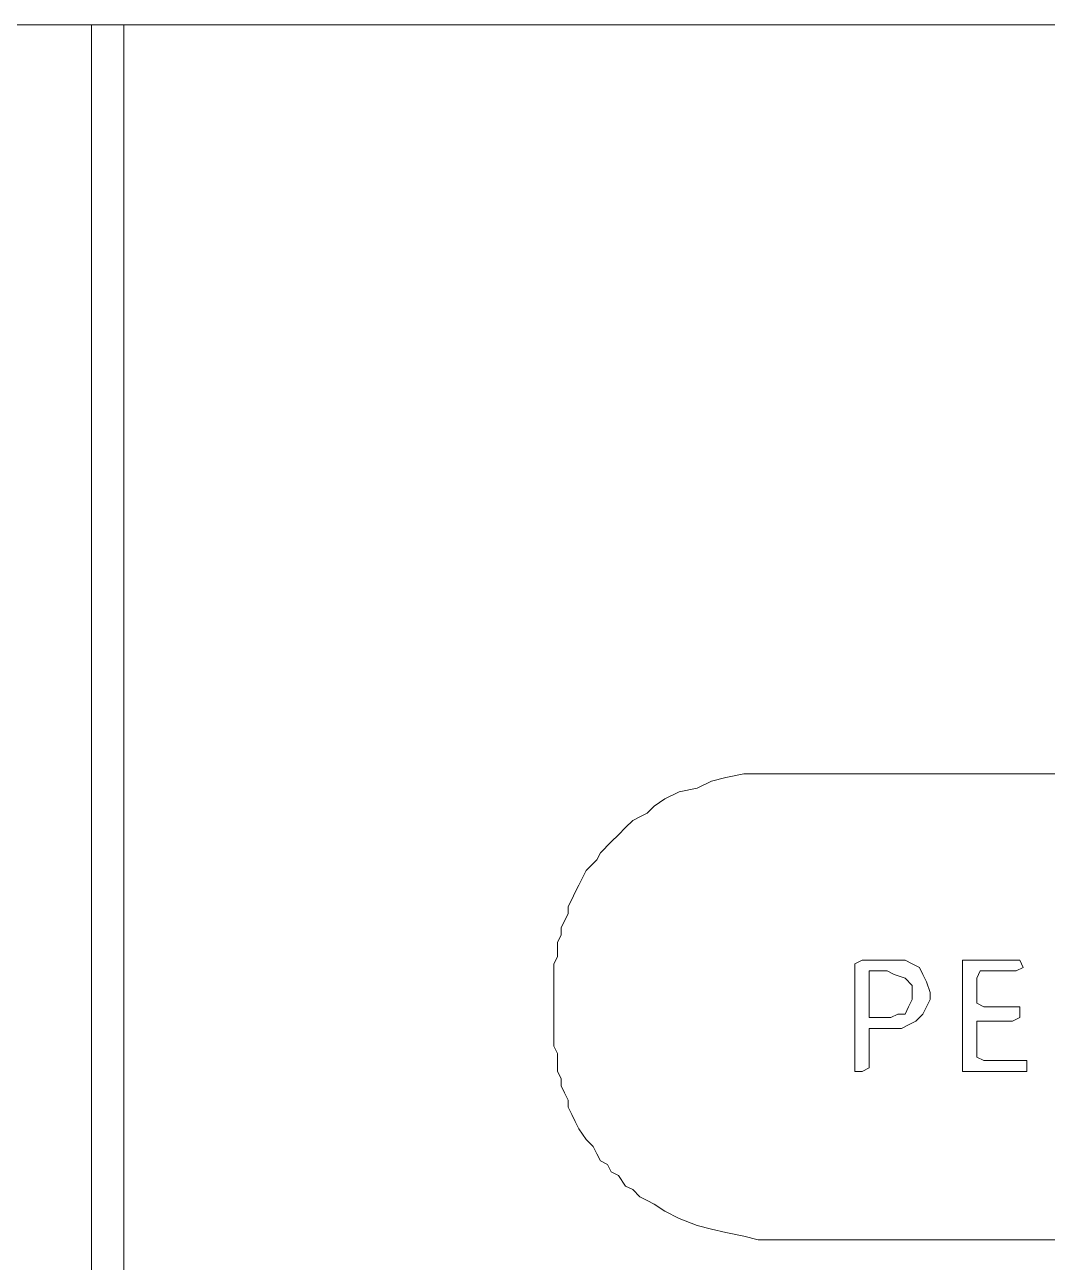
# Model space of a CAD drawing. Header units: millimetres. Extents: x 0 to 17945, y -132 to 1785.
# Drawn here: x 9835.76 to 9873.6, y 120.13 to 165.93 of the extents above; entities that cross this region are included whole.
import ezdxf

# ---------------------------------------------------------------- set-up
doc = ezdxf.new("R2010")
doc.units = ezdxf.units.MM

# ---------------------------------------------------------------- blocks, each defined once
blk = doc.blocks.new('TCR_GROWATT_40KTL3_X_FRONT')
at = {"color": 1, "lineweight": 9}
for points in [[(430.525, 165.927), (428.006, 165.927), (425.484, 165.927), (422.832, 165.927), (420.313, 165.927), (417.791, 165.927), (415.14, 165.927), (412.486, 165.927), (409.834, 165.927), (407.182, 165.927), (404.529, 165.927), (401.876, 165.927), (399.221, 165.927), (396.571, 165.927), (393.785, 165.927), (391.133, 165.927)], [(394.05, 119.106), (394.05, 121.626), (394.05, 124.146), (394.05, 126.534), (394.05, 129.053), (394.05, 131.441), (394.05, 132.634), (394.05, 133.829), (394.05, 135.021), (394.05, 136.216), (394.05, 137.276), (394.05, 138.471), (394.05, 139.532), (394.05, 140.594), (394.05, 141.786), (394.05, 142.848), (394.05, 143.909), (394.05, 144.969), (394.05, 145.899), (394.05, 146.96), (394.05, 147.888), (394.05, 148.948), (394.05, 149.878), (394.05, 150.806), (394.05, 151.734), (394.05, 152.531), (394.05, 153.458), (394.05, 154.255), (394.05, 155.05), (394.05, 155.846), (394.05, 156.641), (394.05, 157.437), (394.05, 158.101), (394.05, 158.764), (394.05, 159.427), (394.05, 160.09), (394.05, 160.62), (394.05, 161.285), (394.05, 161.815), (394.05, 162.347), (394.05, 162.743), (394.05, 163.275), (394.05, 163.671), (394.05, 164.069), (394.05, 164.334), (394.05, 164.732), (394.05, 164.997), (394.05, 165.264), (394.05, 165.662), (394.05, 165.927)], [(395.243, 119.106), (395.243, 121.626), (395.243, 124.146), (395.243, 126.534), (395.243, 129.053), (395.243, 131.441), (395.243, 132.634), (395.243, 133.829), (395.243, 135.021), (395.243, 136.216), (395.243, 137.276), (395.243, 138.471), (395.243, 139.532), (395.243, 140.594), (395.243, 141.786), (395.243, 142.848), (395.243, 143.909), (395.243, 144.969), (395.243, 145.899), (395.243, 146.96), (395.243, 147.888), (395.243, 148.948), (395.243, 149.878), (395.243, 150.806), (395.243, 151.734), (395.243, 152.531), (395.243, 153.458), (395.243, 154.255), (395.243, 155.05), (395.243, 155.846), (395.243, 156.641), (395.243, 157.437), (395.243, 158.101), (395.243, 158.764), (395.243, 159.427), (395.243, 160.09), (395.243, 160.62), (395.243, 161.285), (395.243, 161.815), (395.243, 162.347), (395.243, 162.743), (395.243, 163.275), (395.243, 163.671), (395.243, 164.069), (395.243, 164.334), (395.243, 164.732), (395.243, 164.997), (395.243, 165.264), (395.243, 165.662), (395.243, 165.927)], [(419.382, 138.206), (418.985, 138.206), (418.72, 138.206), (418.19, 138.206), (417.527, 138.072), (416.997, 137.939), (416.465, 137.674), (415.802, 137.543), (415.271, 137.276), (414.874, 137.011), (414.608, 136.746), (414.343, 136.612), (414.078, 136.481), (413.813, 136.216), (413.548, 135.952), (413.283, 135.685), (412.885, 135.288), (412.752, 135.021), (412.353, 134.625), (412.222, 134.358), (412.089, 134.093), (411.955, 133.829), (411.824, 133.562), (411.69, 133.297), (411.69, 133.032), (411.559, 132.767), (411.425, 132.502), (411.425, 132.237), (411.292, 131.973), (411.292, 131.706), (411.292, 131.441), (411.161, 131.176), (411.161, 130.911), (411.161, 130.513)], [(419.382, 138.206), (419.648, 138.206), (420.046, 138.206), (420.444, 138.206), (420.709, 138.206), (420.976, 138.206), (421.372, 138.206), (421.637, 138.206), (422.036, 138.206), (422.433, 138.206), (422.832, 138.206), (423.23, 138.206), (423.628, 138.206), (424.158, 138.206), (424.556, 138.206), (425.086, 138.206), (425.616, 138.206), (426.147, 138.206), (426.811, 138.206), (427.34, 138.206), (427.872, 138.206), (428.535, 138.206), (429.198, 138.206), (429.862, 138.206)], [(411.161, 128.655), (411.161, 128.922), (411.161, 129.318), (411.161, 129.583), (411.161, 129.982), (411.161, 130.246), (411.161, 130.513)], [(411.161, 128.655), (411.161, 128.39), (411.161, 128.125), (411.292, 127.86), (411.292, 127.462), (411.292, 127.197), (411.425, 126.932), (411.425, 126.665), (411.559, 126.4), (411.69, 126.136), (411.69, 125.871), (411.824, 125.604), (411.955, 125.339), (412.089, 125.074), (412.353, 124.676), (412.62, 124.411), (412.752, 124.146), (412.885, 123.881), (413.15, 123.748), (413.283, 123.483), (413.548, 123.349), (413.813, 122.952), (414.078, 122.82), (414.343, 122.555), (414.608, 122.422), (414.874, 122.288), (415.271, 122.024), (415.802, 121.758), (416.465, 121.494), (416.997, 121.36), (417.527, 121.229), (418.19, 121.095), (418.72, 120.963), (418.985, 120.963), (419.382, 120.963)], [(429.862, 120.963), (429.198, 120.963), (428.535, 120.963), (427.872, 120.963), (427.34, 120.963), (426.811, 120.963), (426.147, 120.963), (425.616, 120.963), (425.086, 120.963), (424.556, 120.963), (424.158, 120.963), (423.628, 120.963), (423.23, 120.963), (422.832, 120.963), (422.433, 120.963), (422.036, 120.963), (421.637, 120.963), (421.372, 120.963), (420.976, 120.963), (420.709, 120.963), (420.444, 120.963), (420.179, 120.963), (419.781, 120.963), (419.516, 120.963), (419.382, 120.963)]]:
    blk.add_lwpolyline(points, dxfattribs=at)
for points in [[(422.832, 128.788), (422.832, 128.523), (422.832, 128.259), (422.832, 127.994), (422.832, 127.595), (422.832, 127.328), (422.566, 127.197), (422.3, 127.197), (422.3, 127.462), (422.3, 127.727), (422.3, 128.125), (422.3, 128.788), (422.3, 129.186), (422.3, 129.716), (422.3, 130.246), (422.3, 130.644), (422.3, 130.911), (422.3, 131.176), (422.566, 131.31), (422.832, 131.31), (423.096, 131.31), (423.361, 131.31), (423.628, 131.31), (423.893, 131.31), (424.158, 131.31), (424.423, 131.176), (424.688, 131.042), (424.821, 130.778), (424.955, 130.513), (425.086, 130.114), (425.086, 129.85), (424.955, 129.583), (424.821, 129.318), (424.556, 129.053), (424.291, 128.922), (424.025, 128.788), (423.628, 128.788), (423.361, 128.788), (422.964, 128.788)], [(428.666, 127.197), (428.402, 127.197), (428.137, 127.197), (427.872, 127.197), (427.075, 127.197), (426.811, 127.197), (426.546, 127.197), (426.279, 127.197), (426.279, 127.462), (426.279, 127.727), (426.279, 128.125), (426.279, 128.523), (426.279, 128.788), (426.279, 129.451), (426.279, 129.982), (426.279, 130.246), (426.279, 130.513), (426.279, 130.778), (426.279, 131.042), (426.279, 131.31), (426.546, 131.31), (426.811, 131.31), (427.209, 131.31), (427.474, 131.31), (427.872, 131.31), (428.137, 131.31), (428.402, 131.31), (428.535, 131.042), (428.27, 130.911), (428.006, 130.911), (427.739, 130.911), (427.474, 130.911), (427.209, 130.911), (426.942, 130.911), (426.811, 130.644), (426.811, 130.379), (426.811, 129.982), (426.811, 129.716), (427.075, 129.583), (427.34, 129.583), (427.607, 129.583), (427.872, 129.583), (428.137, 129.583), (428.402, 129.583), (428.402, 129.186), (428.137, 129.053), (427.739, 129.053), (427.474, 129.053), (427.075, 129.053), (426.811, 129.053), (426.811, 128.788), (426.811, 128.259), (426.811, 127.994), (426.811, 127.727), (427.075, 127.595), (427.34, 127.595), (427.872, 127.595), (428.137, 127.595), (428.402, 127.595), (428.666, 127.595), (428.666, 127.328)], [(422.832, 130.911), (422.832, 130.644), (422.832, 130.379), (422.832, 129.982), (422.832, 129.716), (422.832, 129.451), (422.832, 129.186), (423.096, 129.186), (423.361, 129.186), (423.628, 129.186), (423.893, 129.318), (424.158, 129.318), (424.291, 129.583), (424.423, 129.85), (424.423, 130.114), (424.423, 130.379), (424.158, 130.644), (423.76, 130.778), (423.495, 130.911), (423.23, 130.911), (422.964, 130.911)]]:
    blk.add_lwpolyline(points, close=True, dxfattribs=at)

msp = doc.modelspace()

# ---------------------------------------------------------------- block references
msp.add_blockref('TCR_GROWATT_40KTL3_X_FRONT', (9444.177, 0))

doc.saveas('drawing.dxf')
